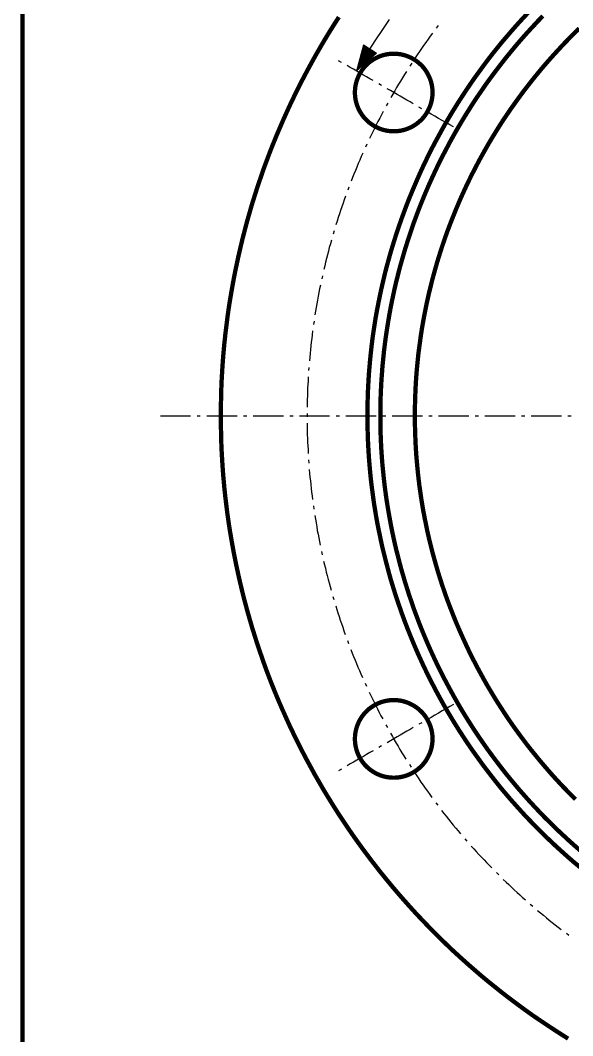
# Model space of a CAD drawing. Header units: millimetres. Extents: x 20 to 410, y 10 to 287.
# Drawn here: x 19.8 to 83.8, y 108.1 to 225.9 of the extents above; entities that cross this region are included whole.
import ezdxf

# ---------------------------------------------------------------- set-up
doc = ezdxf.new("R2010")
doc.units = ezdxf.units.MM
for name, color, linetype, lineweight in [('DUENN', 7, 'Continuous', 25), ('KANTEN', 7, 'Continuous', 50), ('MITTELLINIEN', 7, 'Continuous', 25)]:
    doc.layers.add(name, color=color, linetype=linetype, lineweight=lineweight)

msp = doc.modelspace()

# ---------------------------------------------------------------- linework, layer by layer
at = {"layer": 'DUENN', "lineweight": 13}
for p, q in [((59.45, 222.67), (60.11, 222.67)), ((59.47, 222.73), (60.01, 222.73)), ((59.48, 222.79), (59.91, 222.79)), ((59.5, 222.85), (59.82, 222.85)), ((59.52, 222.91), (59.72, 222.91)), ((59.53, 222.97), (59.63, 222.97)), ((59.14, 221.53), (60.46, 221.53)), ((59.15, 221.59), (60.53, 221.59)), ((59.17, 221.65), (60.6, 221.65)), ((59.19, 221.71), (60.67, 221.71)), ((59.2, 221.77), (60.74, 221.77)), ((59.22, 221.83), (60.8, 221.83)), ((59.24, 221.89), (60.87, 221.89)), ((59.25, 221.95), (60.94, 221.95)), ((59.27, 222.01), (61.01, 222.01)), ((59.29, 222.07), (61.07, 222.07)), ((59.3, 222.13), (60.97, 222.13)), ((59.32, 222.19), (60.87, 222.19)), ((59.33, 222.25), (60.78, 222.25)), ((59.35, 222.31), (60.68, 222.31)), ((59.37, 222.37), (60.59, 222.37)), ((59.38, 222.43), (60.49, 222.43)), ((59.4, 222.49), (60.39, 222.49)), ((59.42, 222.55), (60.3, 222.55)), ((59.43, 222.61), (60.2, 222.61)), ((58.81, 220.33), (59.09, 220.33)), ((58.82, 220.39), (59.16, 220.39)), ((58.84, 220.45), (59.23, 220.45)), ((58.86, 220.51), (59.3, 220.51)), ((58.87, 220.57), (59.37, 220.57)), ((58.89, 220.63), (59.44, 220.63)), ((58.91, 220.69), (59.5, 220.69)), ((58.92, 220.75), (59.57, 220.75)), ((58.94, 220.81), (59.64, 220.81)), ((58.96, 220.87), (59.71, 220.87)), ((58.97, 220.93), (59.78, 220.93)), ((58.99, 220.99), (59.85, 220.99)), ((59.01, 221.05), (59.91, 221.05)), ((59.02, 221.11), (59.98, 221.11)), ((59.04, 221.17), (60.05, 221.17)), ((59.06, 221.23), (60.12, 221.23)), ((59.07, 221.29), (60.19, 221.29)), ((59.09, 221.35), (60.26, 221.35)), ((59.1, 221.41), (60.32, 221.41)), ((59.12, 221.47), (60.39, 221.47)), ((58.73, 220.03), (58.75, 220.03)), ((58.74, 220.09), (58.82, 220.09)), ((58.76, 220.15), (58.89, 220.15)), ((58.78, 220.21), (58.96, 220.21)), ((58.79, 220.27), (59.03, 220.27))]:
    msp.add_line(p, q, dxfattribs=at)
at = {"layer": 'DUENN', "lineweight": 25}
msp.add_lwpolyline([(62.54, 225.98), (61.73, 224.81), (60.95, 223.63), (60.18, 222.43), (59.44, 221.22), (58.72, 220)], dxfattribs=at)
at = {"layer": 'DUENN', "lineweight": 13}
msp.add_lwpolyline([(58.72, 220), (59.55, 223.02), (61.07, 222.07), (58.72, 220)], close=True, dxfattribs=at)
at = {"layer": 'KANTEN', "lineweight": 50, "const_width": 0.5}
for points in [[(20, 10), (410, 10), (410, 287), (20, 287)], [(67.55, 217.5), (67.54, 217.8), (67.51, 218.1), (67.46, 218.4), (67.39, 218.69), (67.3, 218.98), (67.19, 219.26), (67.06, 219.53), (66.92, 219.79), (66.76, 220.05), (66.58, 220.29), (66.39, 220.52), (66.18, 220.73), (65.95, 220.94), (65.72, 221.12), (65.47, 221.29), (65.21, 221.45), (64.94, 221.58), (64.67, 221.7), (64.38, 221.8), (64.09, 221.88), (63.8, 221.94), (63.5, 221.98), (63.2, 222), (62.9, 222), (62.6, 221.98), (62.3, 221.94), (62, 221.88), (61.71, 221.8), (61.43, 221.7), (61.15, 221.58), (60.89, 221.45), (60.63, 221.29), (60.38, 221.12), (60.14, 220.94), (59.92, 220.73), (59.71, 220.52), (59.52, 220.29), (59.34, 220.05), (59.18, 219.79), (59.03, 219.53), (58.91, 219.26), (58.8, 218.98), (58.71, 218.69), (58.64, 218.4), (58.59, 218.1), (58.56, 217.8), (58.55, 217.5), (58.56, 217.2), (58.59, 216.9), (58.64, 216.6), (58.71, 216.31), (58.8, 216.02), (58.91, 215.74), (59.03, 215.47), (59.18, 215.21), (59.34, 214.95), (59.52, 214.71), (59.71, 214.48), (59.92, 214.27), (60.14, 214.06), (60.38, 213.88), (60.63, 213.71), (60.89, 213.55), (61.15, 213.42), (61.43, 213.3), (61.71, 213.2), (62, 213.12), (62.3, 213.06), (62.6, 213.02), (62.9, 213), (63.2, 213), (63.5, 213.02), (63.8, 213.06), (64.09, 213.12), (64.38, 213.2), (64.67, 213.3), (64.94, 213.42), (65.21, 213.55), (65.47, 213.71), (65.72, 213.88), (65.95, 214.06), (66.18, 214.27), (66.39, 214.48), (66.58, 214.71), (66.76, 214.95), (66.92, 215.21), (67.06, 215.47), (67.19, 215.74), (67.3, 216.02), (67.39, 216.31), (67.46, 216.6), (67.51, 216.9), (67.54, 217.2)], [(67.55, 142.5), (67.54, 142.8), (67.51, 143.1), (67.46, 143.4), (67.39, 143.69), (67.3, 143.98), (67.19, 144.26), (67.06, 144.53), (66.92, 144.79), (66.76, 145.05), (66.58, 145.29), (66.39, 145.52), (66.18, 145.73), (65.95, 145.94), (65.72, 146.12), (65.47, 146.29), (65.21, 146.45), (64.94, 146.58), (64.67, 146.7), (64.38, 146.8), (64.09, 146.88), (63.8, 146.94), (63.5, 146.98), (63.2, 147), (62.9, 147), (62.6, 146.98), (62.3, 146.94), (62, 146.88), (61.71, 146.8), (61.43, 146.7), (61.15, 146.58), (60.89, 146.45), (60.63, 146.29), (60.38, 146.12), (60.14, 145.94), (59.92, 145.73), (59.71, 145.52), (59.52, 145.29), (59.34, 145.05), (59.18, 144.79), (59.03, 144.53), (58.91, 144.26), (58.8, 143.98), (58.71, 143.69), (58.64, 143.4), (58.59, 143.1), (58.56, 142.8), (58.55, 142.5), (58.56, 142.2), (58.59, 141.9), (58.64, 141.6), (58.71, 141.31), (58.8, 141.02), (58.91, 140.74), (59.03, 140.47), (59.18, 140.21), (59.34, 139.95), (59.52, 139.71), (59.71, 139.48), (59.92, 139.27), (60.14, 139.06), (60.38, 138.88), (60.63, 138.71), (60.89, 138.55), (61.15, 138.42), (61.43, 138.3), (61.71, 138.2), (62, 138.12), (62.3, 138.06), (62.6, 138.02), (62.9, 138), (63.2, 138), (63.5, 138.02), (63.8, 138.06), (64.09, 138.12), (64.38, 138.2), (64.67, 138.3), (64.94, 138.42), (65.21, 138.55), (65.47, 138.71), (65.72, 138.88), (65.95, 139.06), (66.18, 139.27), (66.39, 139.48), (66.58, 139.71), (66.76, 139.95), (66.92, 140.21), (67.06, 140.47), (67.19, 140.74), (67.3, 141.02), (67.39, 141.31), (67.46, 141.6), (67.51, 141.9), (67.54, 142.2)]]:
    msp.add_lwpolyline(points, close=True, dxfattribs=at)
for points in [[(56.69, 226.25), (56.2, 225.49), (55.72, 224.73), (55.1, 223.71), (54.64, 222.93), (54.04, 221.89), (53.46, 220.84), (53.03, 220.05), (52.47, 218.99), (52.06, 218.19), (51.66, 217.38), (51.14, 216.3), (50.76, 215.48), (50.27, 214.39), (49.91, 213.56), (49.44, 212.46), (48.99, 211.35), (48.66, 210.51), (48.24, 209.38), (47.93, 208.54), (47.64, 207.69), (47.25, 206.55), (46.89, 205.41), (46.62, 204.55), (46.37, 203.69), (46.04, 202.53), (45.81, 201.66), (45.51, 200.5), (45.3, 199.62), (45.03, 198.45), (44.78, 197.28), (44.6, 196.4), (44.43, 195.51), (44.22, 194.33), (44.07, 193.45), (43.93, 192.56), (43.8, 191.66), (43.65, 190.47), (43.54, 189.58), (43.41, 188.39), (43.3, 187.19), (43.23, 186.3), (43.17, 185.4), (43.1, 184.2), (43.06, 183.3), (43.03, 182.1), (43.01, 181.2), (43, 180), (43.01, 178.8), (43.03, 177.9), (43.06, 176.7), (43.1, 175.8), (43.17, 174.6), (43.23, 173.7), (43.3, 172.81), (43.41, 171.61), (43.54, 170.42), (43.65, 169.53), (43.76, 168.63), (43.93, 167.44), (44.07, 166.55), (44.22, 165.67), (44.43, 164.49), (44.6, 163.6), (44.78, 162.72), (45.03, 161.55), (45.23, 160.67), (45.51, 159.5), (45.73, 158.63), (46.04, 157.47), (46.37, 156.31), (46.62, 155.45), (46.89, 154.59), (47.25, 153.45), (47.64, 152.31), (47.93, 151.46), (48.34, 150.33), (48.66, 149.49), (49.1, 148.37), (49.44, 147.54), (49.79, 146.71), (50.15, 145.88), (50.64, 144.79), (51.01, 143.97), (51.53, 142.89), (51.93, 142.08), (52.33, 141.28), (52.89, 140.21), (53.46, 139.16), (53.89, 138.37), (54.49, 137.33), (54.94, 136.55), (55.41, 135.78), (56.04, 134.76), (56.52, 134), (57.18, 133), (57.85, 132), (58.36, 131.26), (59.06, 130.28), (59.59, 129.55), (60.31, 128.59), (60.86, 127.88), (61.41, 127.17), (62.16, 126.24), (62.93, 125.31), (63.51, 124.63), (64.1, 123.95), (64.9, 123.05), (65.71, 122.16), (66.33, 121.51), (66.95, 120.86), (67.79, 120), (68.64, 119.16), (69.29, 118.53), (69.94, 117.91), (70.83, 117.1), (71.72, 116.3), (72.4, 115.71), (73.08, 115.12), (74, 114.35), (74.7, 113.79), (75.64, 113.04), (76.35, 112.49), (77.31, 111.77), (78.04, 111.23), (79.01, 110.53), (80, 109.85), (80.75, 109.35), (81.75, 108.69), (82.51, 108.2), (83.27, 107.72)], [(78.66, 226.79), (77.64, 225.69), (77.04, 225.02), (76.45, 224.34), (75.48, 223.2), (74.54, 222.03), (73.99, 221.32), (73.45, 220.6), (72.92, 219.87), (72.39, 219.14), (71.54, 217.9), (71.05, 217.15), (70.56, 216.4), (69.77, 215.12), (69.01, 213.83), (68.57, 213.04), (68.14, 212.25), (67.71, 211.46), (67.3, 210.66), (66.9, 209.85), (66.51, 209.04), (66.13, 208.22), (65.77, 207.4), (65.18, 206.02), (64.84, 205.19), (64.51, 204.35), (63.99, 202.94), (63.69, 202.09), (63.4, 201.24), (62.95, 199.81), (62.69, 198.95), (62.45, 198.08), (62.21, 197.21), (61.99, 196.34), (61.65, 194.88), (61.46, 194), (61.28, 193.12), (61.11, 192.23), (60.95, 191.35), (60.72, 189.87), (60.59, 188.97), (60.48, 188.08), (60.32, 186.59), (60.19, 185.1), (60.13, 184.2), (60.08, 183.3), (60.04, 182.4), (60.02, 181.5), (60, 180), (60.02, 178.5), (60.04, 177.6), (60.08, 176.7), (60.13, 175.8), (60.19, 174.9), (60.32, 173.41), (60.41, 172.51), (60.52, 171.62), (60.64, 170.73), (60.76, 169.84), (61, 168.36), (61.16, 167.47), (61.34, 166.59), (61.52, 165.71), (61.71, 164.83), (62.07, 163.37), (62.45, 161.92), (62.69, 161.05), (62.95, 160.19), (63.22, 159.33), (63.5, 158.47), (63.99, 157.06), (64.3, 156.21), (64.62, 155.37), (65.18, 153.98), (65.53, 153.15), (65.89, 152.32), (66.51, 150.96), (66.9, 150.15), (67.3, 149.34), (67.99, 148.01), (68.42, 147.22), (68.86, 146.43), (69.31, 145.65), (69.77, 144.88), (70.24, 144.11), (70.72, 143.35), (71.54, 142.1), (72.05, 141.35), (72.57, 140.62), (73.45, 139.4), (74.36, 138.21), (74.92, 137.5), (75.48, 136.8), (76.06, 136.11), (76.64, 135.43), (77.64, 134.31), (78.25, 133.64), (78.87, 132.99), (79.92, 131.92), (80.56, 131.28), (81.21, 130.66), (81.86, 130.05), (82.53, 129.44), (83.2, 128.84), (83.88, 128.25), (85.04, 127.29)], [(80.34, 226.38), (79.72, 225.73), (79.11, 225.07), (78.7, 224.63), (78.1, 223.96), (77.51, 223.28), (77.12, 222.82), (76.55, 222.13), (75.98, 221.43), (75.43, 220.72), (74.88, 220), (74.52, 219.52), (73.99, 218.8), (73.64, 218.31), (73.3, 217.81), (72.79, 217.07), (72.29, 216.32), (71.81, 215.56), (71.33, 214.8), (71.02, 214.28), (70.56, 213.51), (70.11, 212.73), (69.67, 211.94), (69.39, 211.41), (69.11, 210.88), (68.69, 210.08), (68.29, 209.28), (67.9, 208.47), (67.52, 207.65), (67.15, 206.83), (66.79, 206), (66.56, 205.45), (66.33, 204.89), (66, 204.06), (65.68, 203.21), (65.37, 202.37), (65.08, 201.52), (64.89, 200.95), (64.61, 200.09), (64.34, 199.23), (64.09, 198.37), (63.84, 197.5), (63.61, 196.63), (63.47, 196.05), (63.32, 195.47), (63.12, 194.59), (62.93, 193.71), (62.81, 193.12), (62.69, 192.53), (62.53, 191.65), (62.38, 190.76), (62.24, 189.87), (62.11, 188.98), (62.03, 188.38), (61.92, 187.49), (61.83, 186.59), (61.74, 185.7), (61.7, 185.1), (61.63, 184.2), (61.58, 183.3), (61.54, 182.4), (61.52, 181.8), (61.51, 180.9), (61.5, 180), (61.51, 179.1), (61.52, 178.2), (61.55, 177.3), (61.58, 176.7), (61.61, 176.1), (61.67, 175.2), (61.74, 174.3), (61.83, 173.41), (61.89, 172.81), (61.99, 171.92), (62.07, 171.32), (62.19, 170.43), (62.33, 169.54), (62.48, 168.65), (62.64, 167.76), (62.75, 167.17), (62.93, 166.29), (63.12, 165.41), (63.32, 164.53), (63.47, 163.95), (63.69, 163.08), (63.92, 162.21), (64.09, 161.63), (64.34, 160.77), (64.61, 159.91), (64.79, 159.34), (65.08, 158.48), (65.37, 157.63), (65.68, 156.79), (66, 155.94), (66.33, 155.11), (66.56, 154.55), (66.91, 153.72), (67.27, 152.9), (67.52, 152.35), (67.9, 151.53), (68.16, 150.99), (68.56, 150.18), (68.97, 149.38), (69.39, 148.59), (69.82, 147.8), (70.11, 147.27), (70.41, 146.75), (70.86, 145.97), (71.17, 145.46), (71.65, 144.69), (72.13, 143.93), (72.62, 143.18), (72.96, 142.68), (73.47, 141.94), (73.99, 141.2), (74.52, 140.48), (75.06, 139.76), (75.43, 139.28), (75.98, 138.57), (76.55, 137.87), (77.12, 137.18), (77.71, 136.49), (78.3, 135.82), (78.7, 135.37), (79.31, 134.71), (79.93, 134.05), (80.55, 133.4), (80.98, 132.98), (81.62, 132.34), (82.27, 131.72), (82.93, 131.11), (83.37, 130.7), (84.04, 130.1), (84.72, 129.51)], [(84.56, 224.93), (83.91, 224.3), (83.28, 223.66), (82.86, 223.23), (82.45, 222.79), (81.84, 222.13), (81.23, 221.46), (80.84, 221.01), (80.25, 220.33), (79.87, 219.87), (79.3, 219.17), (78.74, 218.46), (78.19, 217.75), (77.83, 217.27), (77.3, 216.54), (76.95, 216.05), (76.6, 215.56), (76.1, 214.82), (75.76, 214.32), (75.27, 213.56), (74.8, 212.8), (74.48, 212.28), (74.02, 211.51), (73.58, 210.73), (73.14, 209.94), (72.85, 209.41), (72.44, 208.61), (72.16, 208.08), (71.76, 207.27), (71.5, 206.73), (71.25, 206.19), (70.88, 205.37), (70.64, 204.82), (70.29, 203.99), (69.95, 203.15), (69.62, 202.31), (69.3, 201.47), (69.1, 200.91), (68.8, 200.05), (68.61, 199.48), (68.43, 198.91), (68.16, 198.05), (67.91, 197.19), (67.75, 196.61), (67.51, 195.74), (67.37, 195.16), (67.15, 194.28), (67.02, 193.7), (66.89, 193.11), (66.71, 192.23), (66.54, 191.35), (66.43, 190.75), (66.33, 190.16), (66.19, 189.27), (66.11, 188.68), (65.99, 187.79), (65.91, 187.19), (65.82, 186.29), (65.73, 185.4), (65.66, 184.5), (65.62, 183.9), (65.57, 183), (65.55, 182.4), (65.52, 181.5), (65.5, 180.6), (65.5, 180), (65.5, 179.4), (65.52, 178.5), (65.55, 177.6), (65.57, 177), (65.62, 176.1), (65.66, 175.5), (65.71, 174.9), (65.79, 174), (65.88, 173.11), (65.95, 172.51), (66.02, 171.92), (66.15, 171.02), (66.28, 170.13), (66.38, 169.54), (66.48, 168.95), (66.65, 168.06), (66.77, 167.48), (66.95, 166.59), (67.15, 165.72), (67.37, 164.84), (67.51, 164.26), (67.75, 163.39), (67.91, 162.81), (68.16, 161.95), (68.34, 161.37), (68.61, 160.52), (68.9, 159.66), (69.1, 159.09), (69.3, 158.53), (69.62, 157.69), (69.84, 157.13), (70.17, 156.29), (70.4, 155.74), (70.76, 154.91), (71.13, 154.09), (71.38, 153.54), (71.76, 152.73), (72.03, 152.19), (72.3, 151.65), (72.71, 150.85), (73, 150.32), (73.43, 149.53), (73.87, 148.75), (74.18, 148.23), (74.64, 147.46), (74.95, 146.95), (75.44, 146.19), (75.93, 145.43), (76.26, 144.93), (76.77, 144.19), (77.12, 143.7), (77.65, 142.97), (78.19, 142.25), (78.55, 141.77), (78.92, 141.3), (79.49, 140.6), (80.06, 139.9), (80.64, 139.22), (81.23, 138.54), (81.63, 138.09), (82.24, 137.43), (82.65, 136.99), (83.07, 136.56), (83.7, 135.91), (84.13, 135.49)]]:
    msp.add_lwpolyline(points, dxfattribs=at)
at = {"layer": 'MITTELLINIEN', "lineweight": 25}
for points in [[(68.22, 225.28), (67.99, 224.98)], [(67.54, 224.38), (67.28, 224.03), (67.03, 223.67), (66.78, 223.32), (66.52, 222.96), (66.27, 222.6), (66.03, 222.24), (65.78, 221.88), (65.54, 221.51)], [(56.99, 221), (56.66, 221.19)], [(60.67, 218.88), (60.29, 219.09), (59.91, 219.31), (59.53, 219.53), (59.15, 219.75), (58.77, 219.97), (58.39, 220.19), (58.01, 220.41), (57.64, 220.62)], [(65.13, 220.89), (64.92, 220.57)], [(64.52, 219.94), (64.29, 219.57), (64.06, 219.19), (63.83, 218.82), (63.61, 218.45), (63.38, 218.07), (63.16, 217.69), (62.94, 217.31), (62.73, 216.93)], [(61.64, 218.31), (61.32, 218.5)], [(65.32, 216.19), (64.94, 216.41), (64.56, 216.62), (64.18, 216.84), (63.81, 217.06), (63.43, 217.28), (63.05, 217.5), (62.67, 217.72), (62.29, 217.94)], [(62.36, 216.28), (62.18, 215.95)], [(66.3, 215.62), (65.97, 215.81)], [(61.82, 215.29), (61.62, 214.9), (61.42, 214.52), (61.22, 214.13), (61.02, 213.74), (60.82, 213.34), (60.63, 212.95), (60.44, 212.56), (60.25, 212.16)], [(69.98, 213.5), (69.54, 213.75), (69.11, 214), (68.68, 214.25), (68.24, 214.5), (67.81, 214.75), (67.38, 215), (66.95, 215.25)], [(59.93, 211.49), (59.77, 211.14)], [(59.46, 210.46), (59.29, 210.06), (59.12, 209.66), (58.94, 209.26), (58.77, 208.85), (58.61, 208.45), (58.44, 208.04), (58.28, 207.64), (58.12, 207.23)], [(57.85, 206.53), (57.72, 206.18)], [(57.46, 205.47), (57.31, 205.06), (57.17, 204.65), (57.03, 204.24), (56.88, 203.82), (56.75, 203.41), (56.61, 202.99), (56.48, 202.57), (56.35, 202.16)], [(55.82, 200.36), (55.7, 199.94), (55.58, 199.51), (55.47, 199.09), (55.36, 198.67), (55.25, 198.24), (55.15, 197.82), (55.05, 197.39), (54.94, 196.97)], [(56.13, 201.44), (56.03, 201.08)], [(54.78, 196.24), (54.7, 195.87)], [(54.55, 195.14), (54.46, 194.71), (54.37, 194.28), (54.29, 193.85), (54.21, 193.42), (54.14, 192.99), (54.06, 192.56), (53.99, 192.13), (53.92, 191.69)], [(53.81, 190.95), (53.75, 190.58)], [(53.65, 189.84), (53.59, 189.4), (53.54, 188.97), (53.49, 188.54), (53.44, 188.1), (53.39, 187.67), (53.35, 187.23), (53.31, 186.8), (53.27, 186.36)], [(53.21, 185.61), (53.18, 185.24)], [(53.14, 184.49), (53.11, 184.05), (53.09, 183.62), (53.07, 183.18), (53.05, 182.74), (53.04, 182.3), (53.02, 181.87), (53.02, 181.43), (53.01, 180.99)], [(36, 180), (36.5, 180), (37, 180), (37.5, 180), (38, 180), (38.5, 180), (39, 180), (39.5, 180)], [(40.25, 180), (40.62, 180)], [(41.38, 180), (41.81, 180), (42.25, 180), (42.69, 180), (43.12, 180), (43.56, 180), (44, 180), (44.44, 180), (44.88, 180)], [(45.62, 180), (46, 180)], [(46.75, 180), (47.19, 180), (47.62, 180), (48.06, 180), (48.5, 180), (48.94, 180), (49.38, 180), (49.81, 180), (50.25, 180)], [(51, 180), (51.38, 180)], [(52.12, 180), (52.56, 180), (53, 180), (53.44, 180), (53.88, 180), (54.31, 180), (54.75, 180), (55.19, 180), (55.62, 180)], [(53, 180.24), (53, 179.87)], [(53.01, 179.12), (53.01, 178.68), (53.02, 178.24), (53.03, 177.8), (53.05, 177.37), (53.06, 176.93), (53.08, 176.49), (53.11, 176.06), (53.13, 175.62)], [(56.38, 180), (56.75, 180)], [(57.5, 180), (57.94, 180), (58.38, 180), (58.81, 180), (59.25, 180), (59.69, 180), (60.12, 180), (60.56, 180), (61, 180)], [(61.75, 180), (62.12, 180)], [(62.88, 180), (63.31, 180), (63.75, 180), (64.19, 180), (64.62, 180), (65.06, 180), (65.5, 180), (65.94, 180), (66.38, 180)], [(67.12, 180), (67.5, 180)], [(68.25, 180), (68.69, 180), (69.12, 180), (69.56, 180), (70, 180), (70.44, 180), (70.88, 180), (71.31, 180), (71.75, 180)], [(72.5, 180), (72.88, 180)], [(73.62, 180), (74.06, 180), (74.5, 180), (74.94, 180), (75.38, 180), (75.81, 180), (76.25, 180), (76.69, 180), (77.12, 180)], [(77.88, 180), (78.25, 180)], [(79, 180), (79.44, 180), (79.88, 180), (80.31, 180), (80.75, 180), (81.19, 180), (81.62, 180), (82.06, 180), (82.5, 180)], [(83.25, 180), (83.62, 180)], [(53.18, 174.87), (53.2, 174.5)], [(53.26, 173.75), (53.3, 173.31), (53.34, 172.88), (53.38, 172.44), (53.43, 172.01), (53.48, 171.57), (53.53, 171.14), (53.58, 170.7), (53.64, 170.27)], [(53.74, 169.53), (53.79, 169.16)], [(53.9, 168.41), (53.97, 167.98), (54.04, 167.55), (54.12, 167.12), (54.19, 166.69), (54.27, 166.26), (54.35, 165.83), (54.44, 165.4), (54.52, 164.97)], [(54.68, 164.24), (54.76, 163.87)], [(54.92, 163.14), (55.02, 162.71), (55.12, 162.29), (55.23, 161.86), (55.34, 161.44), (55.44, 161.01), (55.56, 160.59), (55.67, 160.17), (55.79, 159.75)], [(55.99, 159.03), (56.1, 158.67)], [(56.32, 157.95), (56.45, 157.53), (56.58, 157.11), (56.71, 156.7), (56.85, 156.28), (56.99, 155.87), (57.13, 155.45), (57.28, 155.04), (57.42, 154.63)], [(57.68, 153.92), (57.81, 153.57)], [(58.08, 152.87), (58.24, 152.46), (58.4, 152.06), (58.56, 151.65), (58.73, 151.25), (58.9, 150.84), (59.07, 150.44), (59.25, 150.04), (59.42, 149.64)], [(59.73, 148.96), (59.88, 148.61)], [(60.2, 147.93), (60.39, 147.54), (60.58, 147.15), (60.77, 146.75), (60.97, 146.36), (61.17, 145.97), (61.37, 145.58), (61.57, 145.19), (61.77, 144.81)], [(69.98, 146.5), (69.54, 146.25), (69.11, 146), (68.68, 145.75), (68.24, 145.5), (67.81, 145.25), (67.38, 145), (66.95, 144.75)], [(62.13, 144.15), (62.31, 143.82)], [(65.32, 143.81), (64.94, 143.59), (64.56, 143.38), (64.18, 143.16), (63.81, 142.94), (63.43, 142.72), (63.05, 142.5), (62.67, 142.28), (62.29, 142.06)], [(66.3, 144.38), (65.97, 144.19)], [(62.67, 143.16), (62.89, 142.78), (63.11, 142.4), (63.33, 142.02), (63.55, 141.65), (63.77, 141.27), (64, 140.9), (64.23, 140.53), (64.46, 140.15)], [(61.64, 141.69), (61.32, 141.5)], [(60.67, 141.12), (60.29, 140.91), (59.91, 140.69), (59.53, 140.47), (59.15, 140.25), (58.77, 140.03), (58.39, 139.81), (58.01, 139.59), (57.64, 139.38)], [(64.86, 139.52), (65.07, 139.21)], [(56.99, 139), (56.66, 138.81)], [(65.48, 138.58), (65.72, 138.21), (65.97, 137.85), (66.21, 137.49), (66.46, 137.13), (66.71, 136.77), (66.96, 136.42), (67.22, 136.06), (67.48, 135.71)], [(67.92, 135.1), (68.15, 134.8)], [(68.6, 134.21), (68.87, 133.86), (69.14, 133.52), (69.41, 133.18), (69.69, 132.84), (69.96, 132.49), (70.24, 132.16), (70.52, 131.82), (70.8, 131.49)], [(71.29, 130.92), (71.54, 130.63)], [(72.04, 130.07), (72.33, 129.75), (72.62, 129.42), (72.92, 129.1), (73.22, 128.78), (73.52, 128.46), (73.82, 128.14), (74.12, 127.83), (74.43, 127.52)], [(74.95, 126.98), (75.22, 126.72)], [(75.75, 126.19), (76.07, 125.89), (76.38, 125.59), (76.7, 125.29), (77.02, 124.99), (77.35, 124.69), (77.67, 124.4), (77.99, 124.1), (78.32, 123.81)], [(78.89, 123.32), (79.17, 123.08)], [(79.74, 122.59), (80.08, 122.31), (80.41, 122.03), (80.75, 121.75), (81.09, 121.48), (81.44, 121.21), (81.78, 120.94), (82.13, 120.67), (82.47, 120.4)], [(83.07, 119.95), (83.37, 119.73)]]:
    msp.add_lwpolyline(points, dxfattribs=at)

doc.saveas('drawing.dxf')
